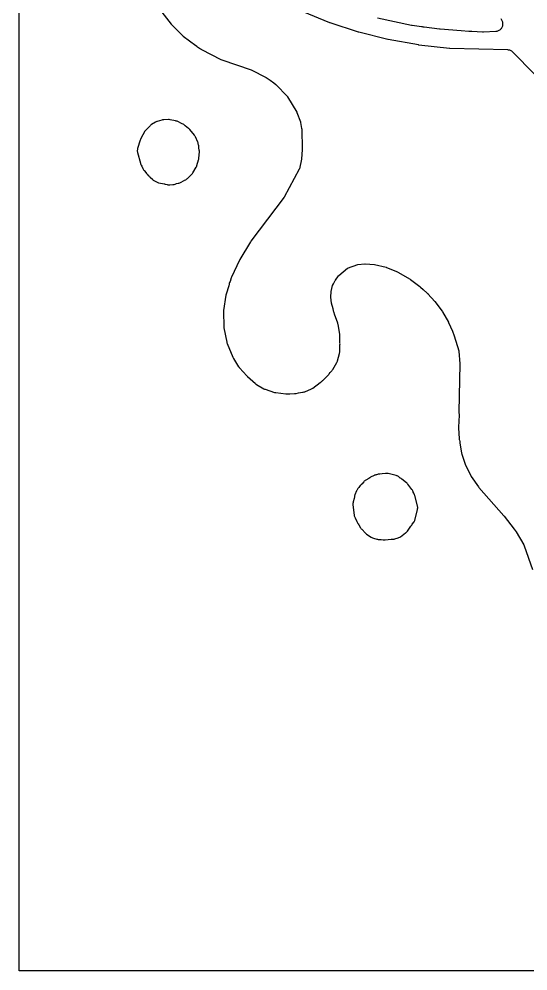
# Model space of a CAD drawing. Header units: millimetres. Extents: x 0 to 300, y 0 to 300.
# Drawn here: x 0 to 81.7, y 0 to 152.6 of the extents above; entities that cross this region are included whole.
import ezdxf

# ---------------------------------------------------------------- set-up
doc = ezdxf.new("R2010")
doc.units = ezdxf.units.MM
doc.layers.add('CUT', color=7, linetype='CONTINUOUS')

msp = doc.modelspace()

# ---------------------------------------------------------------- linework, layer by layer
at = {"layer": 'CUT'}
for points in [[(299.6689, 299.9986), (299.6703, 299.9705), (299.6703, 0.0295), (299.6689, 0.0014), (299.6408, 0), (150.7335, 0), (147.8556, 0), (0.0295, 0), (0.0014, 0.0014), (0, 0.0295), (0, 299.9705), (0.0014, 299.9986), (0.0295, 300), (149.1219, 300), (151.6802, 300), (299.6408, 300)], [(27.2153, 135.0555), (26.665, 135.4816), (26.6617, 135.4848), (26.5695, 135.5572), (26.5575, 135.5648), (26.4349, 135.6597), (26.3172, 135.7401), (26.1908, 135.806), (25.3493, 136.1829), (25.2267, 136.2299), (25.0997, 136.2633), (24.2429, 136.4389), (24.1075, 136.4586), (23.9707, 136.4629), (23.2317, 136.4436), (23.1257, 136.4361), (23.0207, 136.4193), (22.9176, 136.3932), (22.1873, 136.1738), (22.0936, 136.1413), (22.0029, 136.1013), (21.9158, 136.0539), (21.2607, 135.6613), (21.1758, 135.6053), (21.0958, 135.5424), (21.0215, 135.4729), (20.3932, 134.8334), (20.3246, 134.7573), (20.2627, 134.6756), (20.208, 134.589), (19.5347, 133.4137), (19.4742, 133.2928), (19.4277, 133.1659), (19.0275, 131.8484), (19.0001, 131.7407), (18.9829, 131.6309), (18.9758, 131.5201), (18.9791, 131.409), (18.9926, 131.2987), (19.0163, 131.1901), (19.4735, 129.4771), (19.5095, 129.3647), (19.5565, 129.2563), (19.6138, 129.1531), (19.7232, 128.9771), (19.8518, 128.6472), (19.9064, 128.5271), (19.9739, 128.4137), (20.0534, 128.3083), (20.381, 127.9208), (20.4236, 127.8584), (20.4876, 127.7798), (20.558, 127.7068), (20.5786, 127.6871), (20.7354, 127.5017), (20.8101, 127.4211), (20.8919, 127.3477), (20.9801, 127.282), (21.0463, 127.2416), (21.4722, 126.8359), (21.5474, 126.77), (21.6278, 126.7106), (21.7129, 126.6581), (22.0532, 126.4672), (22.16, 126.4141), (22.2715, 126.3719), (22.3867, 126.341), (23.3177, 126.1397), (23.3828, 126.1175), (23.4923, 126.0914), (23.7735, 126.0381), (23.8568, 126.0272), (23.8839, 126.0227), (23.9005, 126.0215), (23.9088, 126.0204), (23.9176, 126.0203), (23.9667, 126.0167), (23.9671, 126.0167), (24.0863, 126.0062), (24.2059, 126.0077), (24.6719, 126.0368), (24.7951, 126.0509), (24.9161, 126.0776), (25.0337, 126.1166), (25.2445, 126.199), (25.5226, 126.2448), (25.6511, 126.2733), (25.7757, 126.3157), (25.8949, 126.3715), (26.4817, 126.6866), (26.496, 126.6929), (26.5614, 126.7293), (26.7435, 126.8271), (26.8371, 126.883), (26.9253, 126.9471), (27.0074, 127.0191), (27.6941, 127.679), (27.7674, 127.7559), (27.8336, 127.8391), (27.8922, 127.9278), (28.4212, 128.8114), (28.4686, 128.8985), (28.5086, 128.9891), (28.541, 129.0828), (28.8172, 130.0033), (28.8485, 130.1336), (28.8651, 130.2666), (28.9335, 131.2685), (28.9352, 131.4014), (28.9221, 131.5337), (28.8589, 131.9426), (28.8589, 132.0143), (28.8522, 132.1428), (28.8318, 132.2699), (28.7978, 132.3941), (28.7832, 132.4312), (28.768, 132.5292), (28.7481, 132.6294), (28.7198, 132.7275), (28.6832, 132.8229), (28.3126, 133.6777), (28.2653, 133.7746), (28.2095, 133.8669), (28.1456, 133.9538), (27.4147, 134.8601), (27.3207, 134.9636)], [(61.1547, 79.0087), (60.9769, 79.1604), (60.8887, 79.2288), (60.7946, 79.2887), (60.6953, 79.3396), (60.5917, 79.381), (60.4847, 79.4127), (59.2437, 79.7179), (59.1322, 79.7398), (59.0191, 79.751), (58.9055, 79.7515), (58.7923, 79.7412), (58.2575, 79.6671), (57.8641, 79.642), (57.7521, 79.6295), (57.6418, 79.6066), (57.5341, 79.5735), (57.5038, 79.5626), (57.3742, 79.5446), (57.2651, 79.5243), (57.1583, 79.494), (57.0548, 79.454), (56.9554, 79.4045), (56.7555, 79.2933), (56.6076, 79.24), (56.488, 79.1895), (56.3745, 79.1264), (56.2686, 79.0514), (56.1452, 78.9536), (55.6401, 78.6725), (55.5517, 78.6182), (55.4683, 78.5564), (55.3906, 78.4877), (55.3191, 78.4125), (54.9989, 78.0452), (54.9535, 78.0092), (54.8769, 77.9431), (54.8062, 77.8707), (54.7418, 77.7926), (54.4995, 77.4723), (54.3805, 77.3358), (54.302, 77.2354), (54.2346, 77.1274), (54.179, 77.0127), (54.1637, 76.9703), (54.1566, 76.9549), (53.9018, 76.3406), (53.864, 76.2362), (53.8361, 76.1288), (53.8182, 76.0193), (53.7836, 75.7216), (53.6226, 75.1865), (53.5938, 75.0696), (53.5768, 74.9504), (53.5718, 74.8302), (53.5789, 74.71), (53.7576, 73.0806), (53.7769, 72.9607), (53.8083, 72.8435), (53.8513, 72.7299), (53.9055, 72.6214), (54.2245, 72.0564), (54.2704, 71.9381), (54.3148, 71.8376), (54.3682, 71.7416), (54.4302, 71.6509), (54.5237, 71.5265), (54.7991, 71.0387), (54.8532, 70.9518), (54.9145, 70.8699), (54.9825, 70.7934), (55.572, 70.1854), (55.6686, 70.0962), (55.7744, 70.018), (56.5198, 69.5281), (56.6242, 69.4667), (56.7343, 69.4162), (56.8489, 69.3771), (57.3909, 69.2221), (57.5044, 69.1955), (57.6199, 69.1801), (57.7364, 69.1759), (58.1206, 69.1809), (58.4149, 69.1249), (58.5212, 69.1095), (58.6284, 69.1037), (58.7357, 69.1075), (59.6966, 69.1848), (59.8158, 69.2005), (59.8269, 69.2031), (59.9616, 69.2048), (60.0725, 69.2114), (60.1824, 69.2283), (60.2902, 69.2552), (60.824, 69.415), (60.9526, 69.4617), (61.0751, 69.5226), (61.1898, 69.5972), (62.0303, 70.214), (62.1303, 70.296), (62.2208, 70.3882), (62.3009, 70.4897), (62.8718, 71.2989), (62.9233, 71.3584), (63.0006, 71.4575), (63.067, 71.5641), (63.0851, 71.6014), (63.3743, 72.0113), (63.4358, 72.108), (63.4878, 72.2101), (63.5298, 72.3166), (63.5615, 72.4267), (63.9294, 73.9817), (63.9505, 74.0948), (63.9607, 74.2093), (63.9598, 74.3243), (63.948, 74.4387), (63.9252, 74.5514), (63.5079, 76.2066), (63.4692, 76.3309), (63.4174, 76.4503), (63.3529, 76.5633), (63.2388, 76.7404), (63.2154, 76.8136), (63.1679, 76.9377), (63.107, 77.0558), (63.0335, 77.1664), (62.4017, 78.0113), (62.3378, 78.0896), (62.2676, 78.1622), (62.1915, 78.2287), (61.4216, 78.8462), (61.3066, 78.9279), (61.1829, 78.9954)]]:
    msp.add_lwpolyline(points, close=True, dxfattribs=at)
for points in [[(22.9271, 153.6596), (24.436, 151.736), (24.5316, 151.6281), (26.2191, 149.9406), (26.2853, 149.8792), (26.3559, 149.823), (28.3483, 148.3554), (28.3656, 148.3408), (28.4617, 148.2681), (28.4914, 148.2499), (29.1204, 147.7866), (29.2017, 147.7317), (29.2872, 147.6836), (32.3828, 146.1059), (32.5412, 146.039), (37.2257, 144.4453), (37.2466, 144.4373), (37.2668, 144.4278), (39.6376, 143.2024), (40.3104, 142.7745), (40.8925, 142.358), (41.191, 142.1078), (41.1946, 142.1048), (41.2051, 142.0959), (41.2084, 142.0932), (43.0551, 140.1599), (43.0769, 140.1343), (43.0958, 140.1064), (44.5592, 137.6474), (44.5716, 137.6244), (44.5819, 137.6003), (45.1592, 136.0749), (45.168, 136.0478), (45.1742, 136.0201), (45.3467, 135.0243), (45.3498, 135.0015), (45.3511, 134.9785), (45.4096, 131.657), (45.4091, 131.6202), (45.3468, 130.1956), (45.3443, 130.1678), (45.3392, 130.1403), (44.9738, 128.5855), (44.9668, 128.5604), (44.9555, 128.537), (42.5457, 124.0463), (42.5342, 124.0267), (42.5212, 124.0079), (37.2173, 116.9547), (37.1533, 116.8606), (35.4335, 114.0547), (35.3705, 113.9378), (34.0973, 111.2271), (34.0384, 111.0756), (33.8642, 110.5194), (33.7829, 110.34), (33.7361, 110.22), (33.7025, 110.0956), (33.6404, 109.805), (33.227, 108.4851), (33.1869, 108.314), (32.7969, 105.8502), (32.7848, 105.743), (32.7825, 105.6351), (32.8365, 103.283), (32.8436, 103.1772), (32.86, 103.0725), (33.3179, 100.8109), (33.3454, 100.7016), (33.3831, 100.5954), (34.2861, 98.3836), (34.3313, 98.2856), (34.3852, 98.1921), (35.238, 96.8545), (35.2945, 96.7734), (35.3575, 96.6972), (36.5402, 95.3821), (36.6332, 95.2895), (37.9194, 94.1408), (38.0132, 94.0652), (38.1141, 93.9993), (39.2618, 93.33), (39.3762, 93.2712), (39.4962, 93.2251), (40.9878, 92.7414), (41.0963, 92.7118), (41.2071, 92.6924), (42.8268, 92.4872), (42.9677, 92.4777), (43.1088, 92.4848), (43.4562, 92.5231), (44.2033, 92.5499), (44.3226, 92.5602), (44.4402, 92.5823), (44.8172, 92.6727), (45.4948, 92.7472), (45.6147, 92.7666), (45.7321, 92.798), (45.8457, 92.8411), (46.9129, 93.3092), (47.0268, 93.3666), (47.134, 93.4358), (48.3339, 94.3035), (48.4194, 94.3715), (48.4954, 94.4441), (48.5417, 94.4786), (48.5648, 94.4986), (48.6397, 94.5538), (48.7156, 94.6146), (48.7863, 94.6815), (49.632, 95.5481), (49.7025, 95.6271), (49.7658, 95.712), (49.9105, 95.9249), (50.1609, 96.187), (50.2512, 96.2933), (50.3286, 96.4094), (50.9803, 97.5218), (51.0302, 97.6163), (51.0714, 97.7148), (51.1037, 97.8165), (51.42, 98.9917), (51.4422, 99.0907), (51.456, 99.1913), (51.4612, 99.2926), (51.4698, 100.2319), (51.4735, 100.2503), (51.4922, 100.3735), (51.4979, 100.4979), (51.4907, 100.6222), (51.4747, 100.768), (51.4847, 101.8661), (51.4805, 101.9782), (51.4658, 102.0894), (51.1878, 103.6359), (51.167, 103.7298), (51.1387, 103.8217), (50.6266, 105.2776), (50.5445, 105.5637), (50.5325, 105.6056), (50.3849, 106.1199), (50.1267, 107.0198), (50.0317, 107.9969), (50.1001, 108.9062), (50.3008, 109.8537), (50.4293, 110.1587), (50.7104, 110.6651), (50.753, 110.7312), (51.2675, 111.4251), (51.2893, 111.4512), (51.3139, 111.4747), (52.6788, 112.6365), (52.6997, 112.6527), (52.7241, 112.6629), (54.3322, 113.2496), (55.4714, 113.3294), (55.4936, 113.3301), (55.5158, 113.3292), (57.0567, 113.2075), (58.9305, 112.7839), (58.9554, 112.7772), (58.9797, 112.7683), (60.7252, 112.0409), (60.7993, 112.0038), (62.7346, 110.8614), (62.7871, 110.8266), (64.2897, 109.7119), (64.3622, 109.648), (64.4288, 109.5892), (64.8216, 109.243), (65.4989, 108.6459), (65.5851, 108.5648), (65.5957, 108.5542), (66.696, 107.3066), (67.8865, 105.7331), (67.927, 105.6722), (68.8946, 104.0038), (68.9213, 103.9522), (69.5689, 102.5349), (69.8408, 101.8241), (70.5697, 99.4017), (70.5774, 99.37), (70.5816, 99.3377), (70.7324, 97.3103), (70.7339, 97.2542), (70.5853, 89.6122), (70.5855, 89.5595), (70.5975, 89.0661), (70.4996, 87.1675), (70.5004, 87.03), (70.6112, 85.277), (70.6236, 85.1652), (70.6463, 85.055), (70.7007, 84.8427), (70.7008, 84.8414), (70.718, 84.6662), (71.0079, 82.9895), (71.0272, 82.899), (71.0534, 82.8102), (71.5869, 81.2296), (71.647, 81.0837), (72.4712, 79.4079), (72.5598, 79.2567), (73.6997, 77.6021), (73.7884, 77.4886), (77.8005, 72.9449), (77.8258, 72.9142), (79.4474, 70.812), (79.7584, 70.3658), (80.9696, 68.288), (81.0333, 68.1624), (82.387, 64.337)], [(82.6326, 143.8194), (79.2355, 147.2629), (79.1512, 147.3406), (79.0598, 147.4099), (78.9622, 147.4701), (78.8593, 147.5208), (78.7521, 147.5614), (78.6414, 147.5916), (78.5284, 147.6111), (78.4141, 147.6197), (69.1398, 147.8738), (69.0916, 147.877), (64.1259, 148.4155), (64.0854, 148.4213), (59.2325, 149.2858), (59.1904, 149.2948), (54.5123, 150.4792), (54.4767, 150.4894), (49.9272, 151.9456), (49.8809, 151.9625), (45.5667, 153.7462)], [(57.5024, 152.7939), (62.9544, 151.5971), (63.054, 151.5796), (64.5974, 151.3749), (64.676, 151.3592), (64.7965, 151.3414), (64.9915, 151.3227), (67.4825, 150.9924), (67.5576, 150.9848), (70.9309, 150.7519), (72.1493, 150.6348), (72.2823, 150.6294), (72.6286, 150.6346), (74.3721, 150.5142), (74.5137, 150.5128), (76.4969, 150.6103), (76.6127, 150.6217), (76.7268, 150.6442), (76.8381, 150.6776), (76.9458, 150.7216), (77.0486, 150.7759), (77.1457, 150.8398), (77.2362, 150.9129), (77.3192, 150.9943), (77.3939, 151.0835), (77.4596, 151.1794), (77.5158, 151.2812), (77.5618, 151.388), (77.5972, 151.4988), (77.6218, 151.6124), (77.6353, 151.7279), (77.6375, 151.8442), (77.6284, 151.9601), (77.6082, 152.0746), (77.577, 152.1866), (77.5351, 152.2951), (77.4829, 152.399), (77.4209, 152.4974), (77.3496, 152.5893)]]:
    msp.add_lwpolyline(points, dxfattribs=at)

doc.saveas('drawing.dxf')
